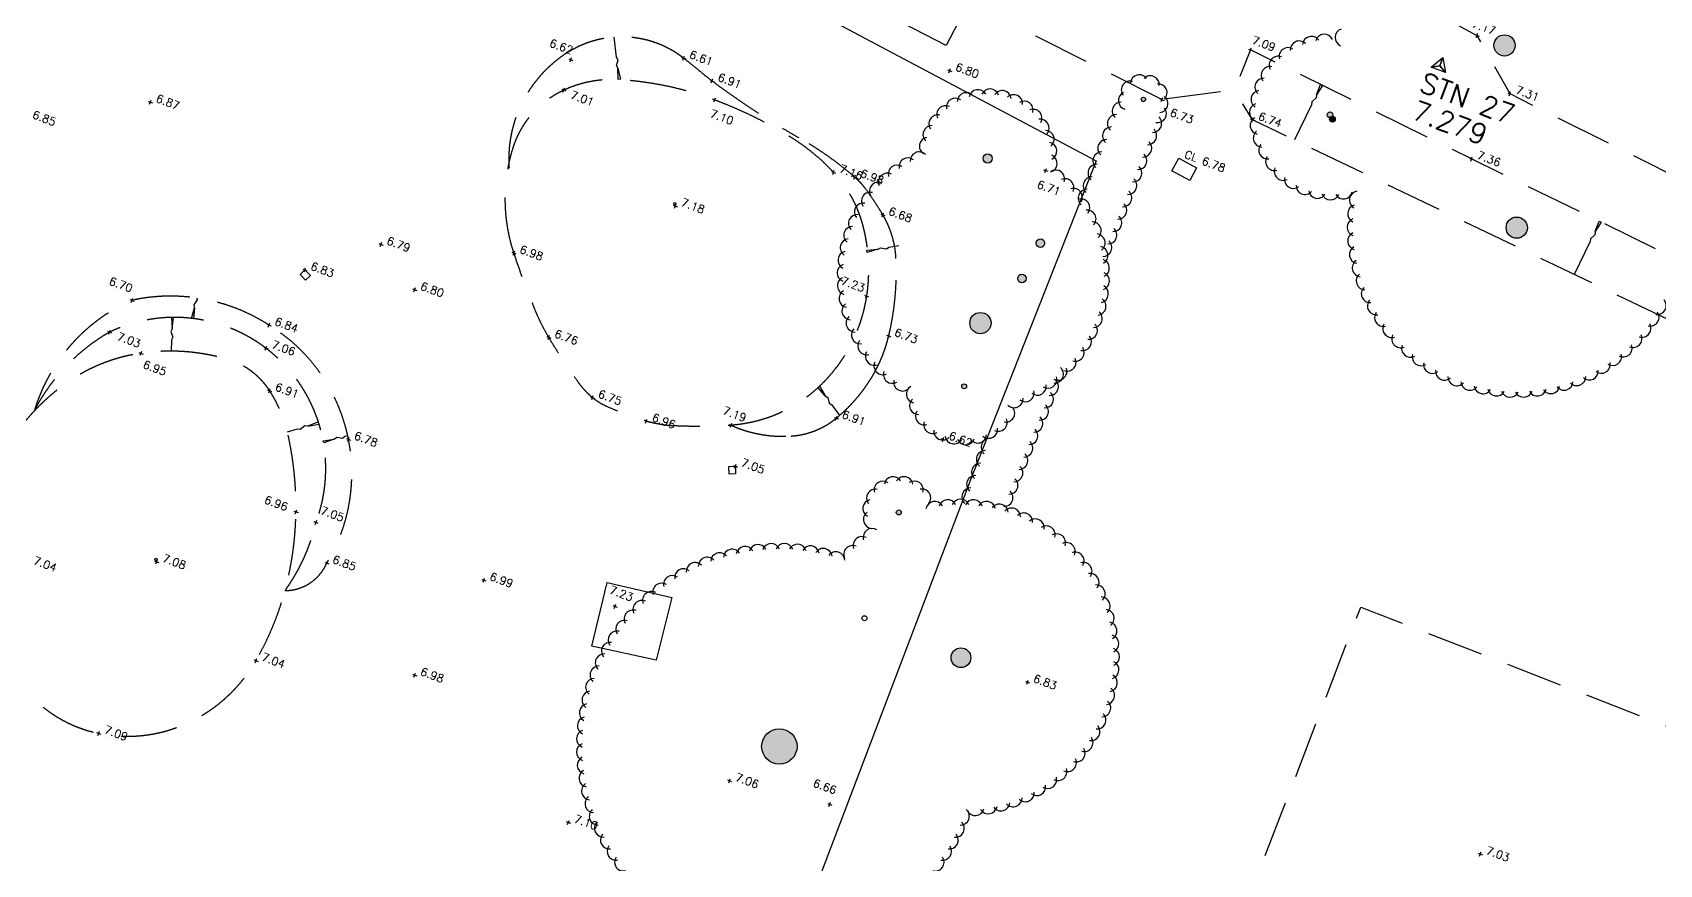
# Model space of a CAD drawing. Header units: millimetres. Extents: x 521005098 to 522149999836, y 174611071 to 175300000107.
# Drawn here: x 521153190 to 521226380, y 174838614 to 174876018 of the extents above; entities that cross this region are included whole.
import ezdxf

# ---------------------------------------------------------------- set-up
doc = ezdxf.new("R2010")
doc.units = ezdxf.units.MM
doc.header["$LTSCALE"] = 200
doc.linetypes.add('survey-A$0$DASHED', pattern=[19.05, 12.7, -6.35])
for name, color, linetype in [('0-35TEXT', 3, 'Continuous'), ('survey-A$0$BOUNDARY', 8, 'Continuous'), ('survey-A$0$BUILDING', 8, 'Continuous'), ('survey-A$0$CONTROL', 8, 'Continuous'), ('survey-A$0$DETAIL', 8, 'Continuous'), ('survey-A$0$LEVEL', 8, 'Continuous'), ('survey-A$0$ROAD', 8, 'Continuous'), ('survey-A$0$SERVICE', 8, 'Continuous'), ('survey-A$0$SPORTS_PITCH', 8, 'survey-A$0$DASHED'), ('survey-A$0$VEGETATION', 8, 'Continuous')]:
    doc.layers.add(name, color=color, linetype=linetype)
doc.styles.add('survey-A$0$ROMANS', font='Romans.shx')

# ---------------------------------------------------------------- blocks, each defined once
blk = doc.blocks.new('survey-A')
at = {"layer": 'survey-A$0$VEGETATION', "linetype": 'Continuous'}
h = blk.add_hatch(color=256, dxfattribs=at)
edge = h.paths.add_edge_path()
edge.add_arc((521165003, 174892881), 175, -20.42304, 339.57696)
edge = h.paths.add_edge_path()
edge.add_arc((521162619, 174893949), 175, -20.42304, 339.57696)
edge = h.paths.add_edge_path()
edge.add_arc((521178431, 174885977), 175, -20.42304, 339.57696)
edge = h.paths.add_edge_path()
edge.add_arc((521175659, 174887102), 175, -20.42304, 339.57696)
edge = h.paths.add_edge_path()
edge.add_arc((521173586, 174888207), 175, -20.42304, 339.57696)
edge = h.paths.add_edge_path()
edge.add_arc((521171316, 174889272), 175, -20.42304, 339.57696)
edge = h.paths.add_edge_path()
edge.add_arc((521169177, 174890382), 175, -20.42304, 339.57696)
edge = h.paths.add_edge_path()
edge.add_arc((521182742, 174883482), 127, -20.42304, 339.57696)
edge = h.paths.add_edge_path()
edge.add_arc((521180659, 174884573), 127, -20.42304, 339.57696)
edge = h.paths.add_edge_path()
edge.add_arc((521185158, 174882044), 127, -20.42304, 339.57696)
edge = h.paths.add_edge_path()
edge.add_arc((521181931, 174878261), 159, -20.42304, 339.57696)
edge = h.paths.add_edge_path()
edge.add_arc((521205376, 174889234), 134, -20.42304, 339.57696)
edge = h.paths.add_edge_path()
edge.add_arc((521204193, 174889781), 95.5, -20.42304, 339.57696)
edge = h.paths.add_edge_path()
edge.add_arc((521207171, 174888406), 115, -20.42304, 339.57696)
edge = h.paths.add_edge_path()
edge.add_arc((521206203, 174888875), 95.5, -20.42304, 339.57696)
edge = h.paths.add_edge_path()
edge.add_arc((521208215, 174887889), 95.5, -20.42304, 339.57696)
edge = h.paths.add_edge_path()
edge.add_arc((521209442, 174887283), 271, -20.42304, 339.57696)
edge = h.paths.add_edge_path()
edge.add_arc((521219409, 174875440), 477, -20.42304, 339.57696)
edge = h.paths.add_edge_path()
edge.add_arc((521219959, 174867247), 477, -20.42304, 339.57696)
edge = h.paths.add_edge_path()
edge.add_arc((521211561, 174872323), 127, -20.42304, 339.57696)
edge = h.paths.add_edge_path()
edge.add_arc((521227663, 174880279), 95.5, -20.42304, 339.57696)
edge = h.paths.add_edge_path()
edge.add_arc((521227504, 174872905), 111, -20.42304, 339.57696)
edge = h.paths.add_edge_path()
edge.add_arc((521236587, 174874503), 446, -20.42304, 339.57696)
edge = h.paths.add_edge_path()
edge.add_arc((521242126, 174875783), 446, -20.42304, 339.57696)
edge = h.paths.add_edge_path()
edge.add_arc((521234149, 174869443), 127, -20.42304, 339.57696)
edge = h.paths.add_edge_path()
edge.add_arc((521230113, 174863101), 159, -20.42304, 339.57696)
edge = h.paths.add_edge_path()
edge.add_arc((521194956, 174847909), 446, -20.42304, 339.57696)
edge = h.paths.add_edge_path()
edge.add_arc((521192158, 174854442), 111, -20.42304, 339.57696)
edge = h.paths.add_edge_path()
edge.add_arc((521195832, 174862955), 477, -20.42304, 339.57696)
edge = h.paths.add_edge_path()
edge.add_arc((521197701, 174864962), 191, -20.42304, 339.57696)
edge = h.paths.add_edge_path()
edge.add_arc((521198529, 174866549), 191, -20.42304, 339.57696)
edge = h.paths.add_edge_path()
edge.add_arc((521196158, 174870358), 207, -20.42304, 339.57696)
edge = h.paths.add_edge_path()
edge.add_arc((521195100, 174860109), 111, -20.42304, 339.57696)
edge = h.paths.add_edge_path()
edge.add_arc((521203165, 174873011), 95.5, -20.42304, 339.57696)
h = blk.add_hatch(color=256, dxfattribs=at)
edge = h.paths.add_edge_path()
edge.add_arc((521211667, 174872123), 127, -20.42304, 339.57696)
h = blk.add_hatch(color=256, dxfattribs=at)
edge = h.paths.add_edge_path()
edge.add_arc((521107363, 174847486), 127, -20.42304, 339.57696)
edge = h.paths.add_edge_path()
edge.add_arc((521108090, 174857729), 127, -20.42304, 339.57696)
edge = h.paths.add_edge_path()
edge.add_arc((521108630, 174864796), 127, -20.42304, 339.57696)
edge = h.paths.add_edge_path()
edge.add_arc((521109777, 174870285), 127, -20.42304, 339.57696)
edge = h.paths.add_edge_path()
edge.add_arc((521109223, 174827815), 318, -20.42304, 339.57696)
edge = h.paths.add_edge_path()
edge.add_arc((521110888, 174822578), 191, -20.42304, 339.57696)
edge = h.paths.add_edge_path()
edge.add_arc((521110554, 174814086), 318, -20.42304, 339.57696)
edge = h.paths.add_edge_path()
edge.add_arc((521114087, 174812773), 95.5, -20.42304, 339.57696)
edge = h.paths.add_edge_path()
edge.add_arc((521119943, 174801193), 127, -20.42304, 339.57696)
edge = h.paths.add_edge_path()
edge.add_arc((521186786, 174843920), 796, -20.42304, 339.57696)
edge = h.paths.add_edge_path()
edge.add_arc((521185968, 174837206), 398, -20.42304, 339.57696)
edge = h.paths.add_edge_path()
edge.add_arc((521183925, 174834006), 159, -20.42304, 339.57696)
edge = h.paths.add_edge_path()
edge.add_arc((521187380, 174829847), 446, -20.42304, 339.57696)
edge = h.paths.add_edge_path()
edge.add_arc((521184012, 174816915), 477, -20.42304, 339.57696)
edge = h.paths.add_edge_path()
edge.add_arc((521177489, 174812700), 111, -20.42304, 339.57696)
edge = h.paths.add_edge_path()
edge.add_arc((521182544, 174812830), 477, -20.42304, 339.57696)
edge = h.paths.add_edge_path()
edge.add_arc((521181857, 174810037), 47.7, -20.42304, 339.57696)
edge = h.paths.add_edge_path()
edge.add_arc((521181488, 174809441), 47.7, -20.42304, 339.57696)
edge = h.paths.add_edge_path()
edge.add_arc((521181847, 174806581), 79.6, -20.42304, 339.57696)
edge = h.paths.add_edge_path()
edge.add_arc((521175029, 174799872), 102, -20.42304, 339.57696)
edge = h.paths.add_edge_path()
edge.add_arc((521178985, 174790893), 191, -20.42304, 339.57696)
edge = h.paths.add_edge_path()
edge.add_arc((521175278, 174790783), 95.5, -20.42304, 339.57696)
edge = h.paths.add_edge_path()
edge.add_arc((521173218, 174781206), 127, -20.42304, 339.57696)
at = {"layer": 'survey-A$0$BOUNDARY', "linetype": 'Continuous', "flags": 128}
blk.add_lwpolyline([(521124156, 174933472), (521124956, 174933755), (521121730, 174924848), (521118154, 174914605), (521124759, 174911007), (521130060, 174908288), (521152886, 174895868), (521160446, 174891701), (521175713, 174883706), (521185686, 174878410), (521201037, 174870253), (521195387, 174855904), (521185248, 174829239), (521181510, 174819440), (521179455, 174813011), (521176918, 174779064), (521175353, 174768777), (521174667, 174765727), (521173143, 174759690), (521166026, 174753420), (521158802, 174747876), (521150155, 174745379), (521149872, 174750371)], dxfattribs=at)
at = {"layer": 'survey-A$0$BUILDING', "linetype": 'Continuous', "flags": 128}
blk.add_lwpolyline([(521187518, 174878938), (521188927, 174881656), (521195697, 174878149), (521194288, 174875430), (521187516, 174878939)], dxfattribs=at)
at = {"layer": 'survey-A$0$CONTROL', "linetype": 'Continuous', "flags": 128}
blk.add_lwpolyline([(521216501, 174874523), (521216641, 174874898), (521216756, 174874215), (521216501, 174874523), (521216107, 174874457), (521216641, 174874898), (521216501, 174874523), (521216756, 174874215), (521216107, 174874457), (521216501, 174874523)], dxfattribs=at)
at = {"layer": 'survey-A$0$DETAIL', "linetype": 'survey-A$0$DASHED'}
blk.add_lwpolyline([(521174626, 174869926, -0.276451), (521177266, 174875124, -0.315268), (521182481, 174874866, -0.008404), (521183248, 174874249, 0.01267), (521183761, 174873844, 0.03176), (521187657, 174871293, -0.048177), (521190173, 174869526, -0.055424), (521190640, 174869025, -0.026206), (521191442, 174867823, -0.1225), (521192033, 174865857, -0.071227), (521191705, 174862376, -0.083022), (521190858, 174860382, -0.079015), (521189349, 174858680, -0.156484), (521187323, 174857877, -0.122697), (521184612, 174858362)], format="xyb", dxfattribs=at)
at = {"layer": 'survey-A$0$DETAIL', "flags": 128}
for points in [[(521179527, 174874417), (521179526, 174874425), (521179461, 174874541), (521179530, 174874797), (521179465, 174874913), (521179353, 174875810)], [(521210952, 174873215), (521210949, 174873208), (521210939, 174873076), (521210741, 174872899), (521210732, 174872766), (521209957, 174871188)], [(521223489, 174867066), (521223486, 174867058), (521223476, 174866926), (521223278, 174866749), (521223269, 174866617), (521222544, 174865140)], [(521191224, 174866272), (521191232, 174866274), (521191344, 174866345), (521191604, 174866291), (521191716, 174866363), (521192159, 174866444)], [(521160481, 174863645), (521160483, 174863653), (521160458, 174863783), (521160604, 174864005), (521160589, 174864079)], [(521159466, 174862708), (521159466, 174862700), (521159411, 174862579), (521159501, 174862329), (521159447, 174862208), (521159426, 174861674)], [(521188851, 174859686), (521188855, 174859680), (521188967, 174859609), (521189029, 174859351), (521189142, 174859280), (521189487, 174858797)], [(521165580, 174858325), (521165572, 174858323), (521165440, 174858337), (521165231, 174858174), (521165099, 174858188), (521164638, 174858056)], [(521166759, 174857743), (521166767, 174857745), (521166874, 174857824), (521167137, 174857787), (521167244, 174857866), (521167367, 174857898)]]:
    blk.add_lwpolyline(points, dxfattribs=at)
for points in [[(521179527, 174874417), (521179639, 174873927), (521179540, 174873914)], [(521210952, 174873215), (521211128, 174873686), (521211217, 174873642)], [(521223489, 174867066), (521223665, 174867536), (521223754, 174867492)], [(521191224, 174866272), (521190742, 174866132), (521190724, 174866231)], [(521159466, 174862708), (521159535, 174863206), (521159435, 174863209)], [(521160481, 174863645), (521160433, 174863145), (521160335, 174863164)], [(521188851, 174859686), (521188519, 174860064), (521188600, 174860122)], [(521165580, 174858325), (521166074, 174858414), (521166047, 174858511)], [(521166759, 174857743), (521166287, 174857571), (521166262, 174857668)]]:
    blk.add_lwpolyline(points, close=True, dxfattribs=at)
at = {"layer": 'survey-A$0$DETAIL', "linetype": 'survey-A$0$DASHED', "flags": 128}
for points in [[(521174846, 174866107, -0.154948), (521174796, 174870797, -0.212256), (521177088, 174873435, -0.126231), (521179611, 174873910, -0.07342), (521183881, 174872993, -0.047425), (521187224, 174871366, -0.068493), (521189222, 174869735, -0.122762), (521190528, 174867375, -0.102924), (521190707, 174864177, -0.166412), (521188600, 174860122, -0.174936), (521184612, 174858362, -0.029432), (521182022, 174858336, -0.061535), (521180797, 174858548, -0.029463), (521179029, 174859200, -0.072759), (521178379, 174859605, -0.060192), (521177744, 174860290, -0.02315), (521176414, 174862313, -0.035739), (521175786, 174863570, -0.018536)], [(521151373, 174848686, 0.107308), (521153500, 174845828, 0.129343), (521156162, 174844509, 0.160206), (521160164, 174844971, 0.154748), (521163239, 174847777, 0.065373), (521164547, 174850927, 0.06232), (521165040, 174854469, 0.057316), (521164696, 174857883, 0.089602), (521163849, 174859919, 0.180774), (521161962, 174861326, 0.106825), (521158071, 174861599, 0.125807), (521154531, 174860132, 0.110884), (521151718, 174856836, 0.111291), (521150596, 174852686, 0.117601)]]:
    blk.add_lwpolyline(points, format="xyb", close=True, dxfattribs=at)
blk.add_lwpolyline([(521307952, 174821357), (521299351, 174825924), (521285671, 174834809), (521284245, 174835695), (521267408, 174843921), (521255798, 174849903), (521240265, 174856350), (521226850, 174863072), (521208074, 174872093), (521207258, 174873441)], dxfattribs=at)
for points in [[(521163825, 174862867, 0.19844), (521157663, 174863982, 0.218188), (521153282, 174859051)], [(521164547, 174850927, 0.100538), (521165938, 174853995, 0.676048), (521156653, 174862550, 0.14092), (521153282, 174859051)], [(521164547, 174850927, 0.296418), (521166426, 174852161, 0.412164), (521163825, 174862867, 0.412164)]]:
    blk.add_lwpolyline(points, format="xyb", dxfattribs=at)
at = {"layer": 'survey-A$0$DETAIL', "linetype": 'Continuous', "flags": 128}
blk.add_lwpolyline([(521181952, 174850610), (521181251, 174847800), (521178347, 174848433), (521179047, 174851291)], close=True, dxfattribs=at)
at = {"layer": 'survey-A$0$DETAIL', "linetype": 'Continuous'}
for centre in [(521182084, 174868327), (521158748, 174852331)]:
    blk.add_circle(centre, 50, dxfattribs=at)
at = {"layer": 'survey-A$0$LEVEL', "flags": 128}
for points in [[(521218076, 174875925), (521218263, 174875855)], [(521218135, 174875796), (521218204, 174875984)], [(521177314, 174874830), (521177502, 174874760)], [(521177373, 174874701), (521177443, 174874889)], [(521182387, 174874900), (521182575, 174874831)], [(521182446, 174874772), (521182516, 174874959)], [(521207886, 174875273), (521208073, 174875204)], [(521207945, 174875145), (521208014, 174875332)], [(521194356, 174874342), (521194543, 174874272)], [(521194415, 174874213), (521194485, 174874401)], [(521176994, 174873470), (521177182, 174873400)], [(521177053, 174873342), (521177123, 174873529)], [(521183667, 174873879), (521183854, 174873809)], [(521183726, 174873750), (521183795, 174873938)], [(521219554, 174873306), (521219741, 174873236)], [(521219613, 174873177), (521219682, 174873365)], [(521158395, 174872925), (521158582, 174872855)], [(521158454, 174872796), (521158523, 174872984)], [(521183788, 174873028), (521183975, 174872958)], [(521183846, 174872899), (521183916, 174873087)], [(521203905, 174873040), (521204093, 174872970)], [(521203964, 174872911), (521204034, 174873099)], [(521207980, 174872128), (521208168, 174872058)], [(521208039, 174871999), (521208109, 174872186)], [(521217828, 174870371), (521218016, 174870301)], [(521217887, 174870242), (521217957, 174870429)], [(521189129, 174869770), (521189316, 174869700)], [(521189188, 174869641), (521189257, 174869829)], [(521190138, 174869432), (521190207, 174869619)], [(521198673, 174869851), (521198860, 174869781)], [(521198732, 174869722), (521198801, 174869909)], [(521190079, 174869561), (521190266, 174869491)], [(521182016, 174868255), (521182204, 174868185)], [(521182075, 174868126), (521182145, 174868313)], [(521191348, 174867858), (521191536, 174867788)], [(521191407, 174867729), (521191477, 174867917)], [(521168774, 174866527), (521168961, 174866457)], [(521168832, 174866398), (521168902, 174866586)], [(521174752, 174866141), (521174939, 174866072)], [(521174811, 174866013), (521174881, 174866200)], [(521165347, 174865385), (521165535, 174865315)], [(521165406, 174865257), (521165476, 174865444)], [(521170287, 174864490), (521170474, 174864421)], [(521170346, 174864362), (521170415, 174864549)], [(521157569, 174864017), (521157757, 174863947)], [(521157628, 174863888), (521157698, 174864075)], [(521190613, 174864212), (521190800, 174864142)], [(521190672, 174864083), (521190742, 174864270)], [(521156559, 174862585), (521156746, 174862515)], [(521156618, 174862456), (521156688, 174862644)], [(521163731, 174862901), (521163919, 174862832)], [(521163790, 174862773), (521163860, 174862960)], [(521176321, 174862348), (521176508, 174862278)], [(521176379, 174862220), (521176449, 174862407)], [(521191611, 174862411), (521191799, 174862341)], [(521191670, 174862282), (521191740, 174862469)], [(521157977, 174861634), (521158164, 174861564)], [(521158036, 174861506), (521158105, 174861693)], [(521163598, 174861861), (521163785, 174861791)], [(521163656, 174861732), (521163726, 174861920)], [(521163756, 174859954), (521163943, 174859885)], [(521163814, 174859826), (521163884, 174860013)], [(521178285, 174859640), (521178473, 174859570)], [(521178344, 174859512), (521178414, 174859699)], [(521180762, 174858454), (521180832, 174858641)], [(521189255, 174858715), (521189443, 174858645)], [(521189314, 174858586), (521189384, 174858774)], [(521180704, 174858583), (521180891, 174858513)], [(521184518, 174858397), (521184706, 174858327)], [(521184577, 174858269), (521184647, 174858456)], [(521167309, 174857763), (521167497, 174857693)], [(521167368, 174857634), (521167438, 174857822)], [(521194060, 174857763), (521194248, 174857693)], [(521194119, 174857634), (521194189, 174857822)], [(521184718, 174856554), (521184905, 174856485)], [(521184776, 174856426), (521184846, 174856613)], [(521164946, 174854504), (521165134, 174854434)], [(521165005, 174854375), (521165075, 174854563)], [(521165844, 174854030), (521166031, 174853961)], [(521165903, 174853902), (521165972, 174854089)], [(521158681, 174852259), (521158868, 174852189)], [(521158739, 174852131), (521158809, 174852318)], [(521166333, 174852196), (521166520, 174852126)], [(521166391, 174852067), (521166461, 174852254)], [(521173400, 174851433), (521173587, 174851363)], [(521173459, 174851304), (521173528, 174851491)], [(521179296, 174850255), (521179483, 174850185)], [(521179355, 174850126), (521179424, 174850313)], [(521163145, 174847812), (521163333, 174847742)], [(521163204, 174847683), (521163274, 174847871)], [(521170284, 174847159), (521170472, 174847089)], [(521170343, 174847030), (521170413, 174847217)], [(521197918, 174846718), (521197987, 174846905)], [(521197859, 174846847), (521198046, 174846777)], [(521156069, 174844544), (521156256, 174844474)], [(521156127, 174844415), (521156197, 174844603)], [(521184449, 174842412), (521184637, 174842342)], [(521184508, 174842283), (521184578, 174842471)], [(521188960, 174841352), (521189148, 174841282)], [(521189019, 174841224), (521189089, 174841411)], [(521177201, 174840538), (521177388, 174840468)], [(521177260, 174840410), (521177330, 174840597)], [(521218226, 174839116), (521218413, 174839046)], [(521218285, 174838987), (521218355, 174839174)]]:
    blk.add_lwpolyline(points, dxfattribs=at)
at = {"layer": 'survey-A$0$ROAD', "linetype": 'survey-A$0$DASHED', "flags": 128}
for points in [[(521206171, 174882360), (521218169, 174875890), (521219648, 174873271), (521229162, 174868501), (521243043, 174861787), (521267119, 174850218), (521287526, 174840357), (521292266, 174839165), (521293853, 174839389), (521306773, 174842488), (521314397, 174845886), (521324938, 174849927), (521332591, 174854107), (521335509, 174855968), (521339133, 174859488), (521346174, 174867775), (521347707, 174869907), (521349047, 174872605), (521351537, 174879385), (521353935, 174885897), (521355774, 174890722), (521359616, 174889286), (521378670, 174882192), (521383720, 174895854), (521385347, 174897599), (521385297, 174897794)], [(521203999, 174873005), (521197197, 174876421)], [(521301907, 174830470), (521286421, 174837904), (521270625, 174845540), (521257976, 174851533), (521241851, 174859245), (521232902, 174863523), (521231470, 174863732), (521217922, 174870336), (521207979, 174875238), (521207258, 174873441), (521203999, 174873005)]]:
    blk.add_lwpolyline(points, dxfattribs=at)
at = {"layer": 'survey-A$0$SERVICE', "linetype": 'Continuous', "flags": 128}
for points in [[(521204753, 174870373), (521205559, 174869930), (521205246, 174869360), (521204440, 174869803)], [(521165441, 174865350), (521165688, 174865088), (521165469, 174864883), (521165223, 174865145)], [(521184811, 174856519), (521184821, 174856170), (521184522, 174856161), (521184511, 174856511)]]:
    blk.add_lwpolyline(points, close=True, dxfattribs=at)
at = {"layer": 'survey-A$0$SPORTS_PITCH', "linetype": 'survey-A$0$DASHED', "flags": 128}
blk.add_lwpolyline([(521307943, 174813264), (521280846, 174743210), (521185999, 174780046), (521212938, 174850184), (521307943, 174813264)], dxfattribs=at)
at = {"layer": 'survey-A$0$VEGETATION', "linetype": 'Continuous'}
for centre, radius in [((521219409, 174875440), 477), ((521203165, 174873011), 95.5), ((521211561, 174872323), 127), ((521211667, 174872123), 127), ((521196158, 174870358), 207), ((521219959, 174867247), 477), ((521198529, 174866549), 191), ((521197701, 174864962), 191), ((521195832, 174862955), 477), ((521195100, 174860109), 111), ((521192158, 174854442), 111), ((521190614, 174849685), 111), ((521194956, 174847909), 446), ((521186786, 174843920), 796)]:
    blk.add_circle(centre, radius, dxfattribs=at)
for centre, start, end in [((521212188, 174875793), 107.5659, 246.83763), ((521210172, 174875240), 45.82619, 185.09792), ((521210724, 174875443), 35.38064, 174.65237), ((521211304, 174875543), 24.9351, 164.20683), ((521209224, 174874553), 66.71728, 205.98901), ((521209667, 174874939), 56.27173, 195.54346), ((521202981, 174873718), 34.94109, 174.21282), ((521203479, 174873671), 354.94109, 134.21282), ((521208582, 174873572), 87.60836, 226.88009), ((521208858, 174874092), 77.16282, 216.43455), ((521195193, 174872913), 41.05223, 180.32396), ((521195723, 174873054), 29.51849, 168.79022), ((521196271, 174873086), 17.98475, 157.25648), ((521196814, 174873009), 6.45101, 145.72274), ((521202437, 174872953), 114.94109, 254.21282), ((521202570, 174873435), 74.94109, 214.21282), ((521203829, 174873315), 314.94109, 94.21282), ((521208405, 174873012), 98.05391, 237.32564), ((521194269, 174872330), 64.11971, 203.39144), ((521194702, 174872668), 52.58597, 191.8577), ((521197331, 174872824), 354.91727, 134.189), ((521197800, 174872539), 343.38354, 122.65527), ((521198203, 174872167), 331.8498, 111.12152), ((521202162, 174872493), 89.06448, 228.3362), ((521203801, 174872369), 258.56952, 37.84125), ((521203869, 174872817), 274.94109, 54.21282), ((521208333, 174872428), 108.49945, 247.77118), ((521193648, 174871433), 87.18719, 226.45892), ((521193913, 174871913), 75.65345, 214.92518), ((521198523, 174871722), 320.31606, 99.58779), ((521201726, 174871373), 89.06448, 228.3362), ((521201944, 174871933), 89.06448, 228.3362), ((521203585, 174871930), 268.46469, 47.73642), ((521208367, 174871841), 118.945, 258.21673), ((521193484, 174870909), 98.72093, 237.99266), ((521198748, 174871221), 308.78231, 88.05405), ((521198868, 174870686), 297.24858, 76.52031), ((521201508, 174870813), 89.06448, 228.3362), ((521203137, 174870814), 268.46469, 47.73642), ((521203361, 174871372), 268.46469, 47.73642), ((521208507, 174871270), 129.39054, 268.66227), ((521192567, 174869982), 51.29647, 190.5682), ((521193076, 174870253), 45.5296, 184.80133), ((521198879, 174870137), 285.71484, 64.98657), ((521201289, 174870253), 89.06448, 228.3362), ((521202913, 174870257), 268.46469, 47.73642), ((521208749, 174870734), 139.83609, 279.10782), ((521209061, 174870214), 146.57302, 285.84475), ((521191643, 174869294), 62.83021, 202.10194), ((521192088, 174869661), 57.06334, 196.33507), ((521199216, 174869439), 340.09786, 119.36959), ((521201071, 174869693), 89.06448, 228.3362), ((521202689, 174869699), 268.46469, 47.73642), ((521209450, 174869773), 157.01856, 296.29029), ((521191238, 174868884), 68.59708, 207.86881), ((521199637, 174869045), 334.33099, 113.60272), ((521200016, 174868610), 328.56412, 107.83585), ((521200634, 174868574), 89.06448, 228.3362), ((521200853, 174869133), 89.06448, 228.3362), ((521202240, 174868584), 268.46469, 47.73642), ((521202464, 174869142), 268.46469, 47.73642), ((521209913, 174869410), 167.46411, 306.73584), ((521210433, 174869137), 177.90965, 317.18138), ((521210995, 174868963), 188.35519, 327.62693), ((521212166, 174868931), 209.24628, 348.51801), ((521212835, 174868486), 100.49705, 239.76877), ((521190561, 174867952), 80.13082, 219.40255), ((521190876, 174868435), 74.36394, 213.63568), ((521200349, 174868140), 322.79725, 102.06898), ((521202016, 174868027), 268.46469, 47.73642), ((521211579, 174868893), 198.80074, 338.07247), ((521212756, 174867876), 105.37163, 244.64336), ((521190296, 174867440), 85.89769, 225.16942), ((521200633, 174867639), 317.03038, 96.30211), ((521200866, 174867111), 311.26351, 90.53525), ((521201792, 174867469), 268.46469, 47.73642), ((521212728, 174867262), 110.24622, 249.51795), ((521189927, 174866349), 97.43142, 236.70316), ((521190084, 174866904), 91.66455, 230.93628), ((521201044, 174866563), 305.49664, 84.76837), ((521201344, 174866354), 268.46469, 47.73642), ((521201568, 174866911), 268.46469, 47.73642), ((521212753, 174866647), 115.12081, 254.39254), ((521189827, 174865782), 103.19829, 242.47002), ((521201166, 174865999), 299.72977, 79.00151), ((521212830, 174866037), 119.99539, 259.26712), ((521189784, 174865207), 108.96516, 248.2369), ((521201231, 174865426), 293.9629, 73.23464), ((521201239, 174864850), 288.19603, 67.46777), ((521212959, 174865436), 124.86998, 264.14171), ((521189799, 174864630), 114.73203, 254.00376), ((521201188, 174864276), 282.42916, 61.70089), ((521213138, 174864847), 129.74457, 269.0163), ((521213367, 174864276), 134.61915, 273.89088), ((521189871, 174864058), 120.4989, 259.77063), ((521190001, 174863497), 126.26577, 265.5375), ((521201080, 174863709), 276.66229, 55.93402), ((521213643, 174863727), 139.49374, 278.76547), ((521226282, 174863741), 261.35843, 40.63016), ((521190187, 174862951), 132.03264, 271.30437), ((521200915, 174863157), 270.89543, 50.16716), ((521213965, 174863203), 144.36833, 283.64006), ((521225962, 174863216), 256.48384, 35.75557), ((521190426, 174862426), 137.79951, 277.07124), ((521200424, 174862115), 259.36168, 38.63342), ((521200696, 174862624), 265.12856, 44.40029), ((521214330, 174862708), 149.24292, 288.51465), ((521214736, 174862246), 154.1175, 293.38924), ((521225192, 174862258), 246.73466, 26.0064), ((521225597, 174862721), 251.60925, 30.88098), ((521190717, 174861929), 143.56638, 282.83811), ((521191057, 174861463), 149.33325, 288.60498), ((521200103, 174861637), 253.59482, 32.86655), ((521215180, 174861821), 158.99209, 298.26382), ((521215658, 174861434), 163.86668, 303.13841), ((521224272, 174861444), 236.98549, 16.25722), ((521224749, 174861831), 241.86008, 21.13181), ((521191442, 174861033), 155.10012, 294.37185), ((521199324, 174860788), 242.06108, 21.33281), ((521199164, 174860656), 268.46469, 47.73642), ((521199735, 174861193), 247.82795, 27.09968), ((521216168, 174861090), 168.74127, 308.013), ((521216705, 174860790), 173.61585, 312.88759), ((521223227, 174860797), 227.23632, 6.50805), ((521223763, 174861098), 232.1109, 11.38263), ((521191868, 174860645), 160.86699, 300.13872), ((521192330, 174860301), 166.63386, 305.90559), ((521192896, 174859762), 119.32595, 258.59768), ((521198392, 174860112), 230.52734, 9.79907), ((521198875, 174860427), 236.29421, 15.56594), ((521198940, 174860099), 268.46469, 47.73642), ((521217265, 174860537), 178.49044, 317.76217), ((521217845, 174860332), 183.36503, 322.63676), ((521218440, 174860178), 188.23962, 327.51135), ((521221493, 174860181), 212.61255, 351.88428), ((521222088, 174860337), 217.48714, 356.75887), ((521222667, 174860543), 222.36173, 1.63346), ((521193044, 174859245), 133.16643, 272.43816), ((521197356, 174859550), 224.47427, 3.746), ((521197851, 174859818), 233.12457, 12.3963), ((521198716, 174859541), 268.46469, 47.73642), ((521219046, 174860074), 193.1142, 332.38593), ((521219659, 174860022), 197.98879, 337.26052), ((521220274, 174860023), 202.86338, 342.13511), ((521220887, 174860076), 207.73797, 347.0097), ((521193310, 174858778), 147.00692, 286.27865), ((521196636, 174858492), 243.89033, 23.16206), ((521196978, 174858906), 257.73082, 37.00255), ((521198239, 174858447), 268.46469, 47.73642), ((521198492, 174858984), 268.46469, 47.73642), ((521193680, 174858388), 160.84741, 300.11914), ((521194133, 174858099), 174.6879, 313.95963), ((521194642, 174857926), 188.52838, 327.80011), ((521195709, 174857963), 216.20936, 355.48109), ((521196204, 174858171), 230.04984, 9.32158), ((521198015, 174857889), 268.46469, 47.73642), ((521195178, 174857880), 202.36887, 341.6406), ((521196049, 174856822), 89.06448, 228.3362), ((521196267, 174857382), 89.06448, 228.3362), ((521197791, 174857332), 268.46469, 47.73642), ((521195831, 174856262), 89.06448, 228.3362), ((521197343, 174856217), 268.46469, 47.73642), ((521197567, 174856774), 268.46469, 47.73642), ((521191450, 174855448), 55.51293, 194.78466), ((521191905, 174855646), 32.23701, 171.50874), ((521192402, 174855648), 8.9611, 148.23283), ((521192858, 174855454), 345.68518, 124.95691), ((521195612, 174855702), 89.06448, 228.3362), ((521197119, 174855659), 268.46469, 47.73642), ((521190941, 174854619), 102.06475, 241.33648), ((521191110, 174855086), 78.78884, 218.06057), ((521193201, 174855095), 322.40927, 101.681), ((521193777, 174854535), 30.45061, 169.72234), ((521194357, 174854613), 25.46291, 164.73464), ((521194943, 174854639), 20.47522, 159.74695), ((521195394, 174855142), 89.06448, 228.3362), ((521195528, 174854615), 15.48752, 154.75925), ((521196109, 174854540), 10.49983, 149.77156), ((521196895, 174855101), 268.46469, 47.73642), ((521190970, 174854124), 125.34067, 264.6124), ((521196681, 174854414), 5.51213, 144.78386), ((521197240, 174854240), 0.52443, 139.79617), ((521197782, 174854017), 355.53674, 134.80847), ((521190960, 174853325), 56.77779, 196.04952), ((521198302, 174853748), 350.54904, 129.82077), ((521198797, 174853435), 345.56135, 124.83308), ((521199263, 174853080), 340.57365, 119.84538), ((521184665, 174852389), 34.42152, 173.69325), ((521185243, 174852513), 30.5422, 169.81393), ((521185828, 174852598), 26.66288, 165.93461), ((521186417, 174852643), 22.78356, 162.05529), ((521187008, 174852648), 18.90424, 158.17597), ((521187598, 174852613), 15.02492, 154.29665), ((521188184, 174852538), 11.1456, 150.41733), ((521188764, 174852423), 7.26628, 146.53801), ((521190082, 174852551), 66.75319, 206.02492), ((521190505, 174852957), 61.76549, 201.03722), ((521199696, 174852686), 335.58596, 114.85768), ((521183000, 174851787), 46.05947, 185.3312), ((521183541, 174852025), 42.18015, 181.45188), ((521184097, 174852226), 38.30084, 177.57257), ((521189335, 174852270), 3.38696, 142.65869), ((521200094, 174852256), 330.59826, 109.86999), ((521200452, 174851793), 325.61056, 104.88229), ((521181973, 174851204), 53.81811, 193.08984), ((521182477, 174851513), 49.93879, 189.21052), ((521200769, 174851300), 320.62287, 99.8946), ((521181033, 174850488), 61.57675, 200.84848), ((521181491, 174850862), 57.69743, 196.96916), ((521201042, 174850782), 315.63517, 94.9069), ((521201269, 174850242), 310.64748, 89.91921), ((521180199, 174849651), 69.33539, 208.60712), ((521180602, 174850084), 65.45607, 204.7278), ((521201448, 174849684), 305.65978, 84.93151), ((521179486, 174848709), 77.09402, 216.36576), ((521179827, 174849192), 73.21471, 212.48644), ((521201577, 174849113), 300.67208, 79.94381), ((521179179, 174848205), 80.97334, 220.24507), ((521201657, 174848533), 295.68439, 74.95612), ((521178906, 174847680), 84.85266, 224.12439), ((521201664, 174847363), 285.709, 64.98073), ((521201686, 174847948), 290.69669, 69.96842), ((521178471, 174846582), 92.6113, 231.88303), ((521178670, 174847139), 88.73198, 228.00371), ((521201591, 174846782), 280.7213, 59.99303), ((521178310, 174846013), 96.49062, 235.76235), ((521201468, 174846209), 275.7336, 55.00534), ((521178188, 174845435), 100.36994, 239.64167), ((521201295, 174845649), 270.74591, 50.01764), ((521178105, 174844850), 104.24926, 243.52099), ((521200808, 174844585), 260.77052, 40.04225), ((521201075, 174845107), 265.75821, 45.02994), ((521178059, 174843670), 112.0079, 251.27963), ((521178062, 174844261), 108.12858, 247.40031), ((521200497, 174844089), 255.78282, 35.05455), ((521178096, 174843080), 115.88721, 255.15895), ((521199751, 174843187), 245.80743, 25.07916), ((521200144, 174843622), 250.79512, 30.06686), ((521178172, 174842494), 119.76654, 259.03827), ((521198861, 174842427), 235.83204, 15.10377), ((521199323, 174842788), 240.81973, 20.09146), ((521178289, 174841914), 123.64585, 262.91758), ((521197852, 174841834), 225.85665, 5.12838), ((521198369, 174842109), 230.84434, 10.11607), ((521178444, 174841344), 127.52517, 266.7969), ((521178637, 174840786), 131.40449, 270.67622), ((521194932, 174840782), 269.29755, 48.56928), ((521195606, 174841210), 205.90586, 345.17759), ((521196185, 174841292), 210.89356, 350.16529), ((521196756, 174841424), 215.88125, 355.15298), ((521197313, 174841605), 220.86895, 0.14068), ((521178868, 174840242), 135.28381, 274.55554), ((521194701, 174840238), 265.41823, 44.68996), ((521179135, 174839714), 139.16313, 278.43486), ((521194434, 174839711), 261.53891, 40.81064), ((521179437, 174839206), 143.04245, 282.31418), ((521179773, 174838720), 146.92177, 286.1935), ((521193796, 174838717), 253.78028, 33.05201), ((521194132, 174839203), 257.65959, 36.93132)]:
    blk.add_arc(centre, 400, start, end, dxfattribs=at)
at = {"layer": 'survey-A$0$CONTROL', "style": 'survey-A$0$ROMANS'}
for s, p in [('STN 27', (521215526, 174873397)), ('7.279', (521215161, 174872152))]:
    blk.add_text(s, height=900, rotation=339.57696, dxfattribs=at).set_placement(p)
at = {"layer": 'survey-A$0$LEVEL', "style": 'survey-A$0$ROMANS'}
for s, p in [('7.17', (521217909, 174876279)), ('6.62', (521176411, 174875406)), ('7.09', (521208011, 174875540)), ('6.61', (521182703, 174874890)), ('6.91', (521183983, 174873868)), ('6.80', (521194672, 174874331)), ('7.01', (521177352, 174873075)), ('7.31', (521219870, 174873295)), ('6.87', (521158711, 174872914)), ('7.10', (521183628, 174872235)), ('6.73', (521204326, 174872284)), ('6.85', (521153150, 174872185)), ('6.74', (521208296, 174872117)), ('CL 6.78', (521204975, 174870397)), ('7.36', (521218144, 174870360)), ('7.16', (521189445, 174869759)), ('6.98', (521190395, 174869550)), ('6.71', (521198342, 174869051)), ('7.18', (521182332, 174868244)), ('6.68', (521191664, 174867847)), ('6.79', (521169090, 174866516)), ('6.98', (521175068, 174866130)), ('6.83', (521165664, 174865374)), ('6.70', (521156595, 174864703)), ('6.80', (521170603, 174864479)), ('7.23', (521189533, 174864720)), ('6.84', (521164047, 174862890)), ('7.03', (521156959, 174862216)), ('6.76', (521176637, 174862337)), ('6.73', (521191927, 174862400)), ('7.06', (521163914, 174861850)), ('6.95', (521158125, 174860952)), ('6.91', (521164072, 174859943)), ('6.75', (521178601, 174859629)), ('6.96', (521181020, 174858572)), ('7.19', (521184206, 174858878)), ('6.91', (521189571, 174858704)), ('6.78', (521167625, 174857752)), ('6.62', (521194376, 174857752)), ('7.05', (521185034, 174856543)), ('6.96', (521163582, 174854874)), ('7.05', (521166108, 174854392)), ('7.04', (521153187, 174852139)), ('7.08', (521158997, 174852248)), ('6.85', (521166649, 174852185)), ('6.99', (521173716, 174851422)), ('7.23', (521179111, 174850816)), ('7.04', (521163461, 174847801)), ('6.98', (521170600, 174847148)), ('6.83', (521198175, 174846836)), ('7.09', (521156385, 174844533)), ('7.06', (521184765, 174842401)), ('6.66', (521188265, 174842135)), ('7.10', (521177517, 174840527)), ('7.03', (521218542, 174839105))]:
    blk.add_text(s, height=360, rotation=339.57696, dxfattribs=at).set_placement(p)

msp = doc.modelspace()

# ---------------------------------------------------------------- block references
at = {"layer": '0-35TEXT'}
msp.add_blockref('survey-A', (0, 0), dxfattribs=at)

doc.saveas('drawing.dxf')
